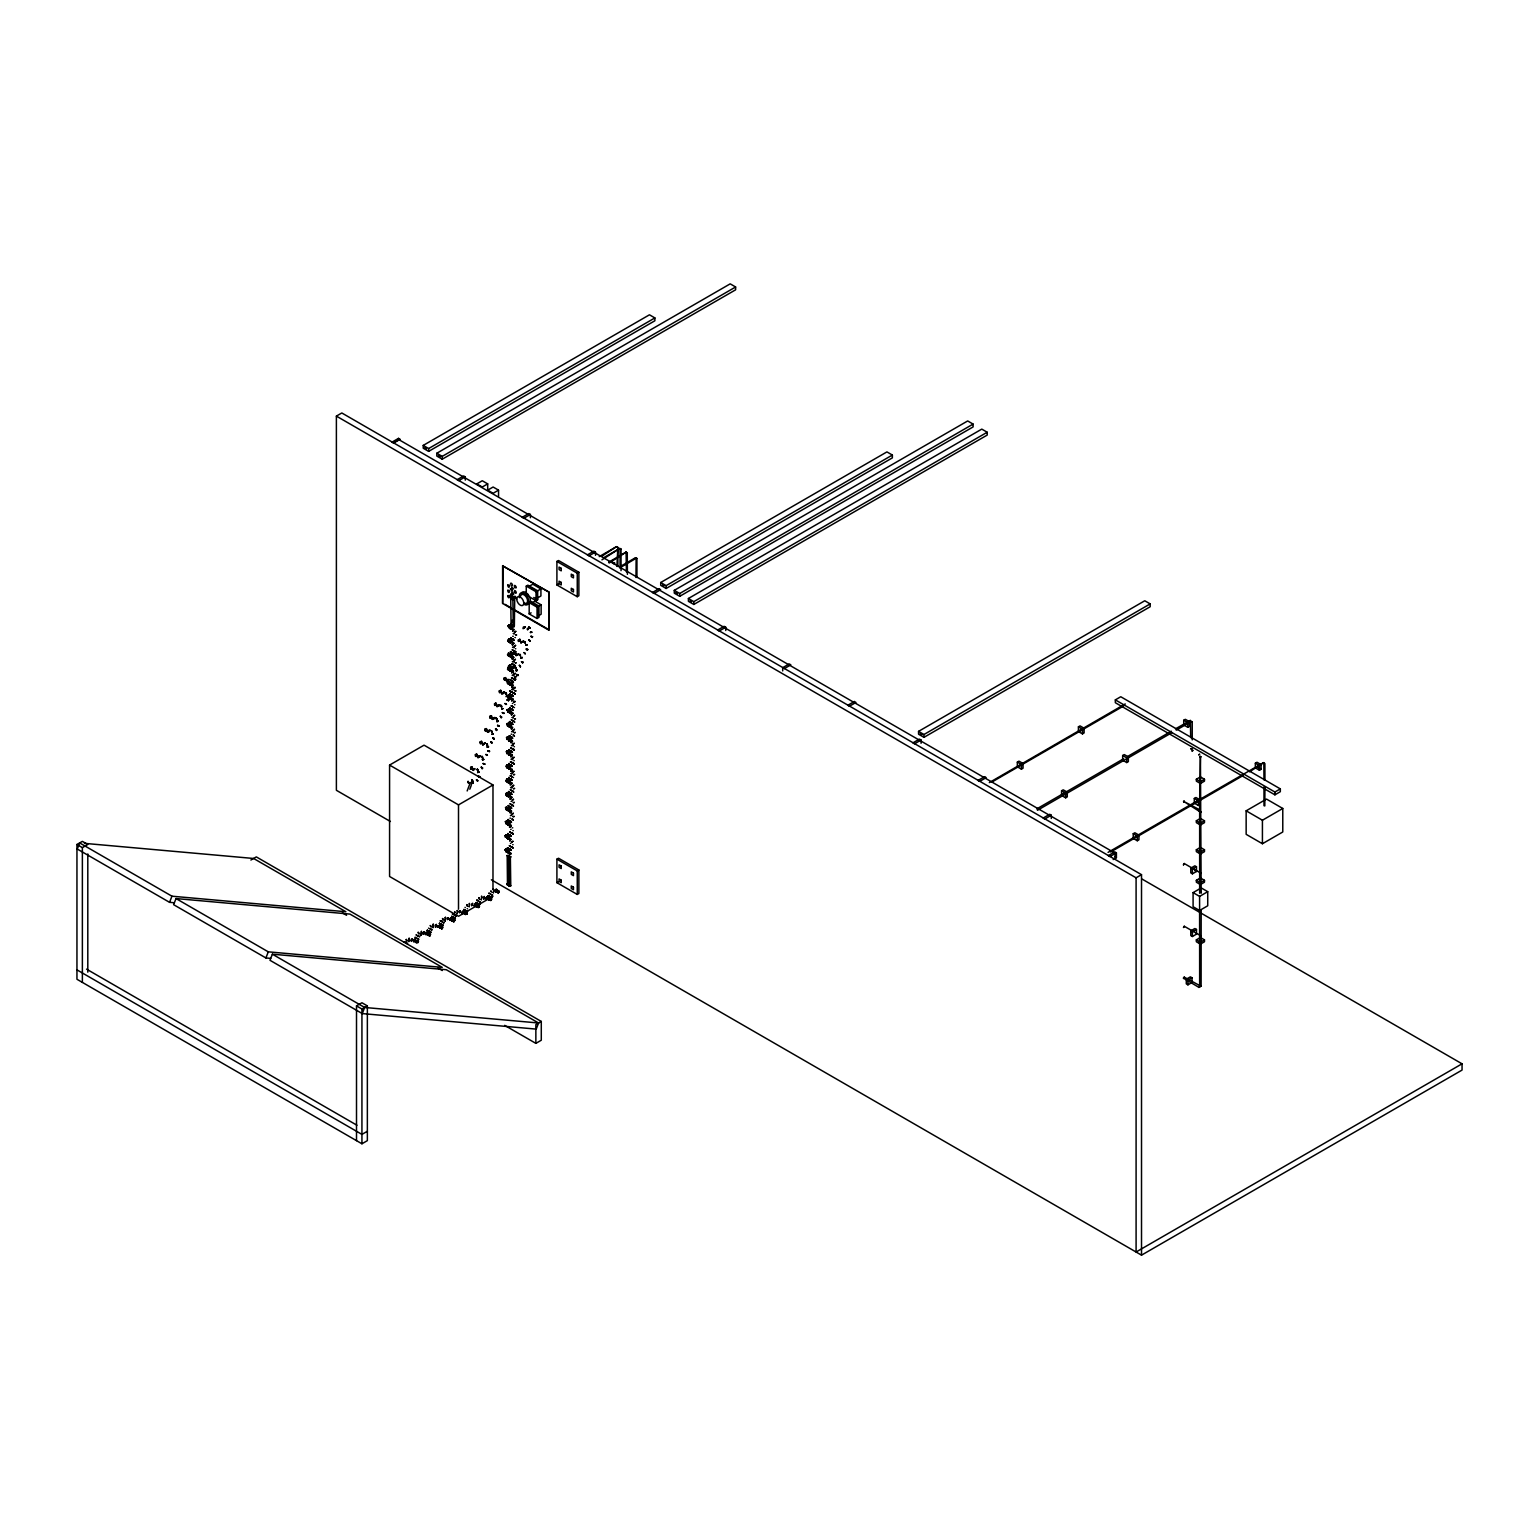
<?xml version="1.0" encoding="UTF-8"?>
<svg xmlns="http://www.w3.org/2000/svg" width="1539" height="1539" viewBox="0 0 1539 1539"><rect width="100%" height="100%" fill="white"/><g stroke="black" fill="none" stroke-linecap="round" stroke-linejoin="round"><path stroke-width="1.5" d="M496.404 890.388L496.481 889.042L496.52 890.542M508.716 855.222L508.582 884.406L507.485 885.04L507.177 855.357M512.237 620.217L511.083 625.296L510.679 595.959L512.179 595.112M508.87 885.81L509.255 856.954L510.352 856.319L510.756 885.656L508.87 885.81L510.756 885.656M513.372 596.632C517.335 601.595 515.353 593.9 514.738 597.055L514.353 625.911L513.257 626.546L512.853 597.209L514.603 596.497L513.257 597.921M523.818 628.374L523.626 627.566M529.57 628.027L529.378 627.219M450.215 919.976L450.465 918.629L450.754 919.706M433.132 925.535L433.421 924.169L433.209 926.074M435.941 925.824L436.23 924.458L436.21 925.978M408.97 939.598L409.355 938.271L409.047 940.156M411.721 940.521L412.625 939.194L411.567 939.098C410.182 944.696 413.029 935.75 411.836 940.541M493.615 890.946L493.673 889.6M620.082 568.295L620.044 549.134L621.044 549.308L619.794 548.461L621.044 549.288L621.044 570.661M636.934 558.465L635.472 557.753L636.934 558.484L636.934 577.471M635.973 577.471L636.126 558.291L620.332 567.564M989.327 782.582L1125.259 703.939M1190.686 737.623L1190.417 720.464L1175.488 728.832M511.179 656.403L510.679 654.844L510.313 656.557M509.005 668.253L507.947 669.369L508.312 667.58M509.601 668.426L508.236 667.099L509.698 669.388M507.254 681.796L507.735 683.354L508.813 682.239M508.024 681.084L509.409 682.412L508.909 680.854M510.986 670.388L510.486 668.83L509.428 669.946L510.986 670.388L509.775 671.081L511.775 669.677L511.275 668.118L510.89 669.907M510.198 682.335L510.698 683.893L511.775 682.777M509.409 695.513L508.332 696.628L508.716 694.839M509.197 709.517L508.139 710.633L508.524 708.844M509.005 723.503L507.947 724.619L508.332 722.83M508.639 739.009L509.14 740.567L510.352 739.893L508.813 741.029L510.217 739.451M508.447 752.994L508.947 754.572L510.025 753.456M508.255 766.98L508.755 768.557L509.832 767.442M481.534 897.968L481.572 896.064L481.976 897.872M484.343 896.525L484.381 898.026M509.236 796.317L508.755 794.759L508.409 796.49M507.639 808.341L506.273 806.994L507.793 809.302M509.043 810.303L508.563 808.745L508.216 810.476M491.614 717.232L491.326 715.847L489.691 716.635L489.921 718.174L490.537 716.385M511.352 595.555L511.006 594.535L510.255 596.189M513.372 597.671C513.814 596.94 516.219 597.805 514.007 597.767M527.358 628.508L527.588 629.913L528.069 628.085M514.738 597.055L513.584 597.998M510.275 624.815L512.179 624.661M512.449 626.084L514.353 625.911M508.986 855.549L507.081 855.703L508.524 855.819M511.16 856.877L509.255 856.954M506.697 884.559L508.582 884.406M601.922 559.85L619.64 548.5L621.044 549.288M1176.258 730.159L1190.744 721.791C1193.725 722.06 1187.127 720.425 1192.225 721.753L1192.225 739.893M1263.981 779.888L1263.827 762.632L1249.514 771.828M472.281 905.105L472.627 903.239L471.78 904.547M436.48 925.939L436.403 924.497L435.383 927.324M439.365 926.497L441.289 927.825L439.788 928.152L440.346 925.17L438.519 926.613L439.904 927.517L440.289 925.362L438.038 927.19M617.87 566.448L617.87 547.48L616.6 546.634L617.87 547.48L616.908 566.448M627.412 574.336L627.258 552.751L626.007 552.174L609.136 563.024M1192.225 721.695L1190.378 721.753L1190.166 720.425M1264.904 763.517L1264.943 779.888M449.773 919.976L450.696 918.264L453.389 920.745L451.908 921.053L452.543 918.187L450.696 919.572L452.081 920.495L452.504 918.36L450.1 920.495L449.83 919.572M1201.17 909.915L1201.113 986.326L1184.241 977.13L1183.318 978.111L1198.939 987.384L1201.113 985.922L1198.977 987.403M497.251 891.927L498.424 893.409L497.655 891.754M626.027 552.155L627.373 553.078L626.007 552.174L608.655 562.197M1199.651 799.299L1200.42 756.207L1201.17 893.255M1201.113 756.822L1199.708 756.822M1264.192 763.382L1263.538 762.613L1108.061 852.375M1264.808 805.936L1264.943 786.929M467.163 790.95L470.357 782.447M469.799 789.199C473.608 780.773 470.222 779.1 472.992 780.696M171.945 896.198L79.662 842.93L77.296 849.047L169.559 902.335L171.945 896.198L345.871 911.742L253.608 858.473L84.433 843.353M176.023 898.564L268.286 951.833L442.232 967.377L349.949 914.089L176.023 898.564L173.638 904.682L265.92 957.951L270.691 958.374M265.92 957.951L268.286 951.833M272.365 954.18L269.998 960.298L362.261 1013.585L536.207 1029.11L538.573 1022.993L446.291 969.724L272.365 954.18L364.647 1007.468L538.573 1022.993M362.261 1013.585L364.647 1007.468M445.598 918.437L445.464 917.148L445.29 919.052M511.506 629.028L511.467 627.681M508.793 640.705L508.813 642.052L509.948 640.859M511.679 642.167L510.14 642.86M508.601 654.691L508.62 656.037L509.775 654.844M510.332 656.018L510.352 657.365L511.487 656.172M508.409 668.676L508.428 670.042L509.582 668.849M510.14 670.004L510.159 671.35L511.294 670.158M510.582 669.927L510.602 671.293L511.352 669.6M513.103 672.254L513.083 670.908L511.602 672.889M508.216 682.681L508.236 684.028L508.986 682.335M509.948 683.989L509.967 685.355L511.102 684.162M510.39 683.932L510.409 685.278L511.544 684.086M509.197 696.821L508.043 698.013M509.755 697.994L509.775 699.341L511.371 698.071L510.217 699.264M510.544 698.995L510.525 697.648M510.352 712.98L510.332 711.634L509.197 712.826L510.794 712.923L510.775 711.576L510.025 713.269M509.813 725.908L509.832 727.254M510.159 726.985L510.14 725.619M509.621 739.893L509.64 741.24M509.967 740.971L509.967 739.624M507.274 752.629L508.043 753.648M507.081 766.614L507.081 767.98L508.236 766.788M508.813 767.942L508.832 769.308L510.409 768.038L509.255 769.231M506.889 780.6L506.889 781.966L508.043 780.773M508.62 781.947L508.639 783.293L510.217 782.024M507.851 794.759L506.716 795.952L507.466 794.259L505.696 793.72L507.081 795.067M508.428 795.932L508.447 797.279L509.582 796.105M507.658 808.764L506.523 809.937L507.274 808.244M508.255 809.918L508.255 811.284L509.39 810.091M508.678 809.841L508.678 811.188L509.447 809.514M511.198 812.188L510.409 811.168C511.852 812.842 508.928 812.727 510.582 812.611M507.466 822.749L506.331 823.942L507.081 822.249M508.062 823.923L508.062 825.27L508.832 823.577M507.87 837.909L507.87 839.255L509.447 838.005L508.293 839.178M508.639 838.928L508.639 837.562M507.678 851.894L509.255 851.99L508.101 853.164L508.101 851.817M421.128 933.115L421.397 931.21L421.551 933.076M423.975 931.961L423.918 933.461M411.202 940.098L411.644 941.387L411.606 940.06M510.698 628.643L510.198 627.085L511.756 627.527L510.352 629.105L511.871 627.95M510.506 642.648L510.871 640.859L510.159 643.09L511.333 642.475M416.069 940.829L413.895 941.772L413.741 940.348L414.549 941.368L415.78 940.117L413.202 940.194L418.127 942.291L415.376 941.445M511.871 672.735L513.045 672.12M511.294 683.451L509.582 685.067L511.025 685.317L511.448 683.739M511.487 700.726L512.66 700.11M475.282 768.981L474.397 768.615M510.929 742.702L511.679 742.144M510.736 756.688L511.91 756.072M463.277 911.934L465.201 912.011L463.816 911.126L465.182 912.05L463.297 913.358M508.793 768.5L509.621 768.403M511.871 641.878L511.083 640.186L512.256 642.648L510.467 642.263M511.217 680.873L511.237 679.911M508.563 782.543L508.947 780.754L508.255 783.005L509.428 782.389M510.352 784.678L511.564 782.851L511.121 784.121M509.505 654.614L508.716 652.921L509.89 655.383M511.679 655.864L510.89 654.171L512.064 656.653L510.275 656.249M511.448 798.414L509.794 799.183L511.333 798.068M509.967 812.669L511.14 812.053M510.332 665.598L510.352 666.945M512.756 827.809L512.141 827.867M512.295 680.834L513.083 682.527L513.045 681.161M509.274 696.07L507.774 695.416L508.89 695.224M509.082 710.056L509.12 711.364M511.41 595.266L511.41 596.747L511.929 594.958M513.584 596.516L513.507 598.055M508.89 724.061L508.947 725.35M510.486 736.739L508.986 736.065L510.102 735.892M492.057 734.353L492.769 734.161M508.543 822.057L509.313 823.769L509.313 822.403M508.351 836.062L509.12 837.755L509.101 836.389M490.172 716.635L491.672 716.001L491.499 717.636M508.909 848.682L507.408 847.989L508.524 847.835M510.294 666.387L508.428 666.118L510.352 665.925M501.676 708.902L502.368 708.709M487.69 897.968L489.594 898.026L488.113 898.757L489.594 898.026L488.248 897.141L487.613 899.238L489.094 898.584L487.748 897.603M489.864 899.218L491.287 898.622L491.307 899.93L489.864 899.218L491.23 900.123M475.493 904.951L477.398 905.028L475.455 906.298L476.032 904.124L477.379 905.086L475.917 905.759L476.705 904.951L475.57 904.682M479.11 906.894L477.225 906.702L478.571 907.644L479.552 906.336L477.648 906.202L479.091 906.894L479.148 905.471L477.667 906.144L479.033 907.106L477.398 906.452M511.968 683.258L510.332 684.605L509.871 682.835M513.064 667.291L513.718 667.099M518.528 654.364L517.47 655.056M416.165 938.328L415.164 937.155L415.203 938.271M415.915 940.444L414.972 939.04L414.953 940.387M416.896 941.041L418.55 941.175L416.396 942.638M599.248 556.599L616.466 546.672L617.832 547.576M616.485 546.653L601.653 556.329M508.274 639.608L507.851 641.186L509.409 640.686M508.947 640.32L508.524 641.898L510.448 640.859L511.583 641.936L509.794 641.551M508.755 654.306L508.332 655.883L510.255 654.844L511.39 655.922L509.601 655.537M509.217 654.671L507.658 655.172L508.986 653.786M508.563 668.272L508.524 666.906L509.659 668.099L508.139 669.869L510.063 668.849L511.198 669.927L509.409 669.542M509.024 668.676L507.466 669.157L508.793 667.791M507.697 681.585L507.274 683.162L508.832 682.662M508.351 682.258L508.332 680.911L509.467 682.085L507.947 683.874L509.274 682.489M509.101 738.797L508.659 740.374L510.236 739.874M508.755 739.336L506.947 738.951M507.37 752.225L507.351 750.859L508.486 752.032L506.985 753.821L508.909 752.783M507.177 766.21L505.889 766.634L507.158 764.845L508.293 766.037L506.793 767.807L508.37 767.326M508.716 766.768L508.274 768.346L509.621 766.98M507.062 780.235L506.6 781.793L508.524 780.773M507.485 780.6L505.908 781.081L507.254 779.715M506.87 794.22L506.408 795.798L507.985 795.317M507.274 794.586L505.715 795.067L507.062 793.701M508.332 794.759L507.889 796.336L509.236 794.951M506.581 808.187L506.581 806.821L507.716 808.013L506.216 809.783L508.139 808.745L509.255 809.841L507.466 809.437M508.543 852.606L508.274 851.433L507.581 852.587M414.934 939.848L413.991 941.81L414.722 939.79M417.107 941.099L416.627 942.695M437.499 925.978L439.115 926.574C437.23 929.479 438.807 923.554 438.365 927.228L437.615 926.901M627.373 553.078L626.084 552.693L626.45 571.95M484.169 743.722L485.247 742.991L483.823 744.068M463.893 913.512L463.758 911.665M476.782 905.298L476.109 906.817L477.59 906.586M476.744 905.875L475.243 905.201C473.3 903.528 474.243 908.568 475.955 904.605L477.456 907.375L478.918 907.125M522.683 641.821L523.741 641.128L522.606 642.225M512.929 630.297C515.084 627.316 511.044 633.164 513.199 630.182M512.102 685.798L513.276 685.182L511.756 686.317M509.794 754.418L508.62 755.033M417.242 935.539L416.357 935.308M416.3 938.136L415.434 937.924M484.15 896.544L484.131 897.987M472.05 905.067L472.454 903.759M474.935 905.509L474.454 906.356L474.935 904.066M462.854 912.608L462.47 911.146L463.316 912.415C460.315 915.359 463.797 908.395 462.739 913.012L461.835 912.685M437.961 925.747L438.923 925.882M437.942 926.151L438.653 927.19L437.692 926.67M484.035 743.145L485.247 743.164L483.823 744.222M423.687 931.999L424.687 932.115L423.783 933.423M508.101 679.449L509.294 679.507M517.739 653.979L518.912 654.037L517.508 654.902M522.548 641.244L523.722 641.301L522.317 642.167M524.28 627.219L523.145 628.72L523.356 627.085L525.434 627.104M390.387 821.48L336.387 790.296L336.387 416.107L341.812 412.971L1141.515 874.671L1141.515 1255.151L1462.05 1070.086L1462.05 1063.815L1142.169 879.135M393.368 442.751L398.813 439.615L1115.044 853.125L1115.044 857.05M423.225 445.406L649.458 314.802L654.883 317.938L654.883 320.766L428.65 451.369L423.225 448.234L423.225 445.406L428.65 448.542L654.883 317.938M436.807 453.236L730.198 283.849L735.623 286.985L735.623 289.813L442.232 459.199L436.807 456.063L436.807 453.236L442.232 456.371L735.623 286.985M465.278 476.898L458.757 480.649L457.141 479.706L463.643 475.955L465.278 476.898L465.278 480.13M487.69 483.881L482.265 487.017L476.84 483.881L482.265 480.745L487.69 483.881L487.69 490.152L493.115 493.288L498.54 490.152L498.54 496.404M487.69 490.152L493.115 487.017L498.54 490.152M530.397 514.488L523.876 518.239L522.24 517.296L528.762 513.545L530.397 514.488L530.397 517.72M502.618 565.833L549.173 592.226L548.75 630.086L502.618 603.442L502.618 565.833L549.173 592.226M556.906 561.446L558.522 560.504L578.876 572.258L578.876 595.766L577.26 596.709L556.906 584.955L556.906 561.446L577.26 573.201L578.876 572.258M76.95 844.488L82.375 841.371L87.8 844.488L82.375 847.623L76.95 844.488L76.95 979.266L361.934 1143.785L367.359 1140.649L367.359 1005.89L361.934 1002.755L356.509 1005.89L356.509 1140.649M526.261 586.109L527.896 585.166L537.669 590.803L537.669 599.748L536.034 600.691L526.261 595.035L526.261 586.109L536.034 591.746L540.92 588.937L540.92 595.978L536.861 598.325L536.861 591.284M511.833 595.016C508.255 597.324 514.372 595.901 511.198 595.381M528.704 586.59L532.783 584.224L540.92 588.937M502.618 603.442L503.022 565.602M595.497 552.078L588.995 555.829L587.359 554.906L593.881 551.135L595.497 552.078L595.497 555.31M526.261 595.035L527.896 594.112M556.906 584.955L558.522 584.012M603.461 557.849L619.64 548.5M529.185 602.634L531.09 601.537L538.958 606.077L538.958 617.37L537.053 618.466L529.185 613.926L529.185 602.634L537.053 607.174L541.132 604.827L541.132 614.234L538.15 615.966L538.15 606.558M529.185 613.926L531.09 612.83M619.871 566.737L635.549 557.676M660.712 582.512L886.926 451.908L892.37 455.044L892.37 457.872L666.137 588.475L660.712 585.339L660.712 582.512L666.137 585.647L892.37 455.044M674.274 590.36L967.685 420.955L973.11 424.091L973.11 426.919L679.719 596.305L674.274 593.169L674.274 590.36L679.719 593.496L973.11 424.091M492.98 896.391L458.507 916.282L389.579 876.48L389.579 765.075L424.052 745.165L492.98 784.967L492.98 889.273M688.395 598.498L981.786 429.112L987.211 432.247L987.211 435.075L693.82 604.461L688.395 601.326L688.395 598.498L693.82 601.634L987.211 432.247M250.876 860.032L256.32 856.896L541.286 1021.434L541.286 1040.229L535.861 1043.365L504.657 1025.359M725.735 627.258L719.213 631.028L717.578 630.086L724.1 626.315L725.735 627.258L725.735 630.509M389.579 765.075L458.507 804.878L492.98 784.967M782.697 667.676L789.218 663.925L790.834 664.848L784.332 668.619L782.697 667.676L782.697 670.908M556.906 859.166L558.522 858.223L578.876 869.977L578.876 893.486L577.26 894.428L556.906 882.674L556.906 859.166L577.26 870.92L578.876 869.977M556.906 882.674L558.522 881.732M356.509 1005.89L361.934 1009.026L367.359 1005.89M918.552 731.371L1144.766 600.768L1150.191 603.904L1150.191 606.732L923.977 737.335L918.552 734.199L918.552 731.371L923.977 734.507L1150.191 603.904M921.072 740.047L914.551 743.799L912.935 742.856L919.437 739.105L921.072 740.047L921.072 743.279M541.286 1021.434L535.861 1024.57L535.861 1043.365M367.359 1131.261L361.934 1134.397L76.95 969.859M1115.333 699.879L1120.758 696.744L1280.333 788.891L1280.333 791.7L1274.908 794.836L1115.333 702.707L1115.333 699.879L1274.908 792.027L1280.333 788.891M1017.337 762.094L1018.972 761.151L1023.05 763.498L1023.05 768.211L1021.415 769.154L1017.337 766.788L1017.337 762.094L1021.415 764.441L1023.05 763.498M1078.416 726.831L1080.032 725.889L1084.11 728.255L1084.11 732.949L1082.475 733.891L1078.416 731.544L1078.416 726.831L1082.475 729.178L1084.11 728.255M1078.416 731.544L1080.032 730.602M991.962 782.004L1123.682 705.959M1061.583 790.777L1063.218 789.834L1067.277 792.181L1067.277 796.875L1065.661 797.818L1061.583 795.471L1061.583 790.777L1065.661 793.124L1067.277 792.181M1122.662 755.514L1124.278 754.572L1128.356 756.919L1128.356 761.632L1126.721 762.555L1122.662 760.208L1122.662 755.514L1126.721 757.861L1128.356 756.919M1183.722 720.252L1185.357 719.309L1189.416 721.656L1189.416 726.37L1187.8 727.312L1183.722 724.965L1183.722 720.252L1187.8 722.599L1189.416 721.656M1036.67 808.956L1123.682 758.727M1127.837 756.342L1171.333 731.217M1061.583 795.471L1063.218 794.528M1183.722 724.965L1185.357 724.023M1037.44 810.303L1172.102 732.545M1051.291 815.228L1044.789 818.998L1043.153 818.055L1049.675 814.285L1051.291 815.228L1051.291 818.459M1196.342 779.253L1200.42 776.906L1204.479 779.253L1204.479 781.139L1200.42 783.486L1196.342 781.139L1196.342 779.253L1200.42 781.6L1204.479 779.253M1133.243 833.696L1134.859 832.772L1138.937 835.119L1138.937 839.813L1137.302 840.756L1133.243 838.409L1133.243 833.696L1137.302 836.062L1138.937 835.119M1194.302 798.452L1195.938 797.51L1199.997 799.857L1199.997 804.551L1198.381 805.493L1194.302 803.146L1194.302 798.452L1198.381 800.799L1199.997 799.857M1255.362 763.19L1256.997 762.247L1261.076 764.594L1261.076 769.308L1259.441 770.25L1255.362 767.884L1255.362 763.19L1259.441 765.537L1261.076 764.594M1194.302 803.146L1195.938 802.204M1255.362 767.884L1256.997 766.941L1261.076 769.308M1110.619 852.01L1243.3 775.425M1116.41 852.818L1109.888 856.588L1108.272 855.646L1114.775 851.875L1116.41 852.818L1116.41 857.685L1113.159 859.551M1196.342 820.787L1200.42 818.421L1204.479 820.787L1204.479 822.653L1200.42 825L1196.342 822.653L1196.342 820.787L1200.42 823.134L1204.479 820.787M1246.148 810.822L1266.501 799.068L1282.776 808.475L1282.776 831.983L1262.422 843.738L1246.148 834.33L1246.148 810.822L1262.422 820.229L1282.776 808.475M336.387 416.107L1136.09 877.807L1141.515 874.671M1196.342 849.759L1200.42 847.412L1204.479 849.759L1204.479 851.644L1200.42 853.991L1196.342 851.644L1196.342 849.759L1200.42 852.125L1204.479 849.759M1190.782 868.188L1194.841 865.822L1196.476 866.765L1196.476 871.478L1192.398 873.825L1190.782 872.882L1190.782 868.188L1192.398 869.112L1196.476 866.765M1196.342 880.327L1200.42 877.98L1204.479 880.327L1204.479 882.213L1200.42 884.559L1196.342 882.213L1196.342 880.327L1200.42 882.674L1204.479 880.327M1193.091 892.62L1201.228 887.926L1207.73 891.677L1207.73 905.778L1199.593 910.492L1193.091 906.721L1193.091 892.62L1199.593 896.391L1199.651 986.095L1201.17 986.133M1199.593 896.391L1207.73 891.677M1190.782 930.864L1194.841 928.517L1196.476 929.441L1196.476 934.154L1192.398 936.501L1190.782 935.558L1190.782 930.864L1192.398 931.807L1196.476 929.441M1196.342 939.867L1200.42 937.52L1204.479 939.867L1204.479 941.753L1200.42 944.1L1196.342 941.753L1196.342 939.867L1200.42 942.214L1204.479 939.867M1186.3 979.208L1190.378 976.842L1191.994 977.784L1191.994 982.498L1187.935 984.845L1186.3 983.902L1186.3 979.208L1187.935 980.131L1191.994 977.784M1462.05 1063.815L1136.09 1252.015L1136.09 877.807M512.121 685.24L513.276 685.413L512.141 686.606M508.236 739.643L507.081 739.49M511.371 742.567L512.121 740.875L511.14 742.644M1199.574 809.764L1198.9 811.072L1199.747 809.803L1183.472 801.28L1198.939 811.091L1199.708 809.764L1198.939 811.091M1183.645 802.204L1184.241 800.838M1183.645 978.496L1184.241 977.13M473.589 768.577L472.454 769.75L473.82 770.116M512.66 630.701L513.737 630.49M514.834 631.952L515.219 631.952M512.468 644.687L512.853 644.687M514.642 645.957L515.026 645.938M515.392 648.727L515.777 648.727M514.449 659.942L514.834 659.942M514.103 661.251L512.333 661.693L513.891 661.693M514.257 673.928L515.334 673.716M516.084 676.506L514.507 676.929M511.948 689.684L513.718 689.241M511.698 700.668L512.795 700.457M512.429 703.458L512.833 703.438M514.603 704.708L515.007 704.708M511.506 714.673L511.91 714.654M513.68 715.924L514.084 715.924M511.314 728.659L511.718 728.659M513.487 729.909L513.891 729.909M511.564 731.66L513.141 731.237M513.295 743.914L513.699 743.895M512.949 745.222L511.371 745.646M514.026 746.684L514.43 746.684M510.679 595.959C514.969 598.305 509.39 591.014 512.872 592.477C515.642 596.959 510.429 592.226 510.429 594.727M510.948 756.649L511.333 756.649M513.103 757.9L513.507 757.9M513.834 760.689L514.238 760.67M512.91 771.885L513.314 771.885M512.564 773.213L510.775 773.636L512.545 773.636M512.718 785.89L513.122 785.89M512.352 787.218L510.582 787.641L511.679 787.41M512.525 799.876L512.949 799.876M511.083 801.415L512.16 801.203M512.333 813.881L512.756 813.881M510.89 815.42L511.968 815.189L510.409 815.612M510.698 829.406L511.083 829.406M512.853 830.656L513.257 830.656M509.794 840.602L510.198 840.602M511.948 841.852L512.372 841.852M510.486 843.391L510.89 843.391M512.679 844.661L513.083 844.642M506.966 679.276L505.812 680.43L507.197 680.815M508.697 639.608L507.639 640.724L509.197 641.167M508.505 653.594L507.447 654.71L509.005 655.152M510.294 682.816L509.909 684.605M506.773 779.504L505.696 780.619L507.274 781.062M510.39 826.616L509.294 826.828L511.063 826.405M511.602 728.236C513.391 725.331 510.063 731.063 511.871 728.139M511.025 770.212L512.141 769.134L510.986 770.558L510.986 769.192C513.295 768.654 508.986 772.809 511.294 770.116M510.255 826.193C512.102 823.269 508.697 829.021 510.544 826.097M510.063 840.179C511.929 837.254 508.486 843.026 510.352 840.102M496.039 891.543L495.019 891.774M514.238 597.651L512.853 597.209M514.084 647.688L512.525 647.265L514.295 647.265M513.699 675.679L512.141 675.255L513.911 675.255M511.41 678.045L512.987 678.468M511.948 689.241L513.507 689.684M511.217 692.031L512.295 692.242M512.545 759.65L510.986 759.208L512.756 759.227M512.16 787.641L511.275 787.429M510.64 846.392L509.755 846.181M511.641 784.428L510.063 784.852M416.838 941.214L417.742 942.849L416.338 941.964L418.089 940.367L418.089 941.695L416.627 941.06M439.038 925.862L440.423 926.767M442.443 928.017L441.058 927.113L442.52 926.42L442.078 928.787L441.097 927.132L442.943 927.248L441.539 927.748C439.923 924.65 439.596 930.614 441.212 927.113L442.597 928.017M169.559 902.335L174.33 902.758M466.836 914.07L465.471 913.127L466.933 913.935M489.921 898.872L491.268 899.834M525.299 626.777L524.164 628.278M511.929 677.737L513.045 678.814M510.698 846.758L509.197 845.604L510.352 846.238M508.909 848.912L507.408 847.758L508.563 848.393M1184.241 863.514L1183.472 864.841L1184.241 863.514L1200.786 873.075L1200.035 874.402L1200.786 873.075M1184.241 926.189L1183.472 927.536L1184.357 926.324L1200.786 935.75L1200.035 937.078L1200.786 935.75M509.14 626.335L510.275 627.412M510.736 669.523L511.833 669.35L510.698 668.157L511.871 670.638L510.082 670.254M507.755 697.86L509.678 696.821L510.813 697.898L509.024 697.513M508.967 795.451L510.082 795.278L508.947 794.086L510.159 796.567L508.37 796.163M511.871 773.424L511.467 773.424M512.679 636.28L513.276 636.319M514.853 637.531L515.43 637.588M512.487 650.266L512.891 650.247M514.449 665.521L514.872 665.502M516.084 676.929L514.988 676.718M514.257 679.507L514.68 679.488M514.468 707.555L513.872 707.498M511.506 720.233L511.91 720.233M514.084 721.483L513.68 721.483M512.045 731.448L513.141 731.66M511.121 734.161L511.718 734.218M513.487 735.488L513.891 735.469M512.929 745.646L511.852 745.434M511.121 748.223L511.525 748.204M512.91 777.464L513.487 777.522M510.929 790.2L510.544 790.2M512.699 791.45L513.103 791.45M510.736 804.185L510.332 804.204M512.506 805.455L512.91 805.436M510.525 818.19L509.948 818.132M512.314 819.441L512.699 819.441M510.332 832.176L509.948 832.195M508.697 709.21L507.562 711.845L509.486 710.806L510.621 711.903L508.832 711.499M508.486 723.215L507.37 725.831L509.294 724.811L510.429 725.889L509.005 727.043L510.986 726.062L509.39 727.331L511.179 724.754L509.621 724.311L509.755 726.581L508.639 725.485M474.608 904.047L475.416 905.317M473.935 905.567L474.628 905.009M1194.841 870.535L1196.476 871.478M1114.775 856.742L1116.41 857.685M530.743 587.763L534.822 590.11M533.764 597.478L537.669 599.748M541.132 604.827L534.879 601.23L531.898 602.942L536.053 605.346M505.023 604.365L511.044 607.828M515.065 610.156L549.173 629.836M491.364 879.789L1141.515 1255.151M342.408 912.877L346.564 915.282M438.096 968.127L442.251 970.532M86.53 969.128L356.952 1125.24M496.424 890.754L495.866 889.292L497.386 890.196M430.131 925.593L431.324 926.69M419.243 933.673L418.319 932.903M416.126 934.654L417.281 935.77M493.153 892.466L493.346 892.639M491.537 894.832L491.73 895.005M490.999 891.216L491.191 891.389M481.034 899.411L481.284 899.603M478.86 898.16L479.11 898.353M479.36 901.739L479.61 901.931M477.186 900.469L477.436 900.661M511.198 585.532C514.43 587.09 510.698 580.626 510.429 584.204M468.914 906.356L469.203 906.567M466.759 905.105L467.048 905.298M467.202 908.626L467.49 908.837M465.028 907.375L465.317 907.587M457.141 913.512L456.814 913.3M454.64 912.05L454.967 912.261M452.851 914.281L453.178 914.512M445.079 920.495L444.694 920.245M442.52 918.995L442.905 919.225M443.232 922.688L442.866 922.438M440.693 921.188L441.058 921.419M432.998 927.459L432.594 927.209M428.535 928.094L428.939 928.344M420.493 934.154L420.936 934.442M418.993 936.539L418.55 936.251M514.757 587.475C518.797 589.687 513.41 582.184 514.545 587.148M514.757 592.727C518.124 595.285 514.834 587.936 514.257 591.688M408.874 941.426L408.393 941.118M406.7 940.156L406.219 939.867M406.392 943.157L406.873 943.465M404.699 942.195L404.218 941.906M496.231 892.081L495.52 890.946M494.057 890.831L493.173 889.157L493.884 890.292M491.537 892.139L490.826 891.004M509.755 626.373L508.601 627.566M511.179 629.316L511.91 627.623L511.948 628.97L510.332 628.874M511.737 641.609L510.582 642.802M511.544 655.595L510.409 656.787M509.447 755.226L510.198 753.533L510.217 754.899L508.62 754.803M509.64 795.509L508.486 796.702M473.627 768.961L473.281 770.443M454.659 911.607L455.025 912.492M476.994 780.158L477.052 780.869M445.252 917.552L445.733 918.975M486.516 754.706L486.574 755.418M491.826 731.044L491.884 731.775M505.581 703.765L505.658 704.477M510.352 691.03L510.409 691.761M515.103 678.295L515.18 679.026M510.929 680.777L510.582 679.892M435.364 925.824L435.806 927.286M433.652 926.036L432.998 924.227L433.517 925.478M430.516 925.535L430.958 926.978M524.626 652.844L524.722 653.556M520.355 654.575L520.432 655.287M525.107 641.821L525.203 642.533M418.743 933.404L418.242 932.134L418.839 933.942M409.47 940.117L408.932 938.29L409.374 939.579M511.256 682.489L511.275 683.855L510.14 682.662M493.519 892.851L492.999 892.254M483.977 898.584L483.477 897.949M481.418 899.815L480.899 899.199M471.915 905.605L471.415 904.97M468.818 906.144L469.299 906.779M509.986 627.566L512.16 627.854L511.775 629.355L511.314 627.585C512.872 625.738 510.948 627.797 510.64 626.873L509.621 628.104L508.486 627.027M459.834 912.646L459.372 911.992M457.198 913.743L456.737 913.089M509.813 752.975L509.371 754.552L508.236 753.475M510.121 781.677L509.678 783.255L508.563 782.178M509.428 780.966L508.986 782.543L507.851 781.446M507.601 823.288L506.389 820.806L507.524 821.999L506.023 823.769L507.947 822.73L509.063 823.827L507.274 823.423M432.998 927.671L432.594 926.978M408.816 941.637L408.47 940.906M459.738 911.915L459.468 912.723M457.564 910.665L457.295 911.473M471.78 904.894L471.55 905.682M465.49 913.666L463.932 913.012L466.759 914.166L465.22 913.512M489.671 899.488L488.209 898.776L491.056 900.084L489.594 899.372M1274.908 792.027L1274.908 794.836M1263.981 786.929L1263.981 805.743M1262.422 820.229L1262.422 843.738M1259.441 765.537L1259.441 770.25M1200.42 776.906L1200.42 778.792M1200.42 781.6L1200.42 783.486M1200.42 818.421L1200.42 820.306M1200.42 823.134L1200.42 825M1200.42 847.412L1200.42 849.297M1200.42 852.125L1200.42 853.991M1200.42 877.98L1200.42 879.846M1200.42 882.674L1200.42 884.559M1200.42 942.214L1200.42 944.1M1199.651 804.031L1199.651 893.255M1198.381 800.799L1198.381 805.493M1192.398 869.112L1192.398 873.825M1192.398 931.807L1192.398 936.501M1187.935 980.131L1187.935 984.845M1187.8 722.599L1187.8 727.312M1137.302 836.062L1137.302 840.756M1126.721 757.861L1126.721 762.555M1082.475 729.178L1082.475 733.891M1065.661 793.124L1065.661 797.818M1021.415 764.441L1021.415 769.154M923.977 734.507L923.977 737.335M693.82 601.634L693.82 604.461M679.719 593.496L679.719 596.305M666.137 585.647L666.137 588.475M577.26 573.201L577.26 596.709M577.26 870.92L577.26 894.428M548.75 592.477L548.75 630.086M537.053 607.174L537.053 618.466M536.034 591.746L536.034 600.691M458.507 804.878L458.507 909.183M442.232 456.371L442.232 459.199M428.65 448.542L428.65 451.369M361.934 1009.026L361.934 1143.785M87.8 853.953L87.8 972.167M82.375 847.623L82.375 982.401M520.644 595.882A4.983 2.886 60 0 1 524.664 595.227A4.983 2.886 60 0 1 527.569 601.287A4.983 2.886 60 0 1 524.068 602.961M519.47 597.671A6.714 3.886 60 0 1 523.241 593.015A6.714 3.886 60 0 1 528.781 601.153A6.714 3.886 60 0 1 524.068 604.385M528.069 594.573A6.714 3.886 60 0 1 530.397 601.383A6.714 3.886 60 0 1 526.915 603.961M521.567 592.842A6.714 3.886 60 0 1 526.915 593.361M495.731 890.696L495.789 892.197L495.731 890.696M498.578 890.696L498.636 892.197L498.578 890.696M468.222 781.793L468.51 783.197L468.222 781.793M472.511 781.966L472.8 783.351L472.511 781.966M477.263 769.211L477.571 770.597L477.263 769.211M477.744 756.284L478.052 757.688L477.744 756.284M482.015 756.457L482.323 757.861L482.015 756.457M482.515 743.529L482.804 744.914L482.515 743.529M486.786 743.722L487.074 745.107L486.786 743.722M487.267 730.775L487.574 732.16L487.267 730.775M491.537 730.967L491.826 732.372L491.537 730.967M492.038 718.001L492.326 719.406L492.038 718.001M496.289 718.232L496.578 719.617L496.289 718.232M496.789 705.247L497.097 706.651L496.789 705.247M501.041 705.478L501.348 706.882L501.041 705.478M501.56 692.492L501.868 693.897L501.56 692.492M505.792 692.723L506.1 694.127L505.792 692.723M483.669 897.718L483.688 899.218L483.669 897.718M486.516 897.776L486.555 899.276L486.516 897.776M506.331 679.738L506.62 681.142L506.331 679.738M511.083 666.983L511.39 668.388L511.083 666.983M515.315 667.233L515.603 668.638L515.315 667.233M515.854 654.229L516.142 655.614L515.854 654.229M520.067 654.479L520.374 655.883L520.067 654.479M520.624 641.455L520.913 642.86L520.624 641.455M524.818 641.744L525.126 643.148L524.818 641.744M469.433 903.489L469.453 904.99L469.337 903.489M460.199 910.684L460.199 912.185L460.199 910.684M462.373 911.934L462.373 913.454L462.373 911.934M447.483 918.802C446.926 921.38 448.869 917.09 447.599 918.725M448.118 917.783L448.099 919.283L448.118 917.783M507.716 585.128C508.543 590.476 511.429 583.935 507.716 585.128M507.716 590.38C508.486 595.689 511.525 589.283 507.716 590.38M507.716 595.651C508.486 600.96 511.525 594.554 507.716 595.651M510.429 588.821L512.025 591.149L511.66 587.09L513.68 588.898L510.429 588.821M511.544 597.863C512.352 603.192 515.315 596.728 511.544 597.863M423.34 932.865L423.302 934.365L423.34 932.865M426.149 933.211L426.091 934.712L428.573 932.961L427.169 932.076L425.957 934.673L427.13 932.307L428.573 932.942L427.111 933.654L426.034 932.442L426.341 934.288L426.149 933.211M1192.032 750.917L1193.071 750.339L1192.052 750.917M1198.823 754.822L1199.747 754.129L1198.843 754.841M424.956 447.984L426.38 448.811L425.033 447.887M438.519 455.813L439.962 456.641L438.519 455.813M612.31 562.004L613.195 563.197L612.33 562.004M662.443 585.089L663.867 585.917L662.501 584.993M676.006 592.919L677.449 593.746L676.025 592.919M690.126 601.076L691.55 601.903L690.126 601.056M920.284 733.949L921.707 734.776L920.284 733.949M471.396 767.288L472.415 768.23L472.107 766.845L470.568 767.672L470.799 769.211L471.396 767.403M508.024 625.834L509.39 627.162L508.024 625.834M508.813 625.123L510.198 626.45L508.813 625.123M510.986 626.373L512.372 627.7L510.986 626.373M508.62 639.108L509.986 640.436L508.62 639.108M510.794 640.359L512.16 641.705L510.794 640.359M476.205 754.552L477.225 755.476L476.898 754.091L475.339 754.918L475.57 756.457L476.186 754.649M479.206 755.88L479.533 757.265L480.437 755.899L479.206 755.88M508.428 653.094L509.794 654.441L508.428 653.094M510.602 654.344L511.968 655.691L510.602 654.344M507.062 695.782L508.428 697.129L507.928 695.57L506.1 696.686L507.197 695.57M509.236 697.032L509.717 698.61L511.448 697.321L510.313 696.147L511.083 697.84L509.39 699.052L510.794 697.494L509.236 697.032M506.87 709.768L508.236 711.114L506.87 709.768M510.005 696.321L511.39 697.667L510.005 696.321M509.043 711.037L510.409 712.365L509.043 711.037M509.813 710.306L511.179 711.653L509.813 710.306M480.995 741.798L482.015 742.741L481.707 741.336L480.13 742.164L480.36 743.703L480.957 741.894M506.677 723.772L508.043 725.1L506.677 723.772M508.851 725.023L510.217 726.37L508.851 725.023M506.485 737.758L507.851 739.105L506.485 737.758M507.254 737.046L508.62 738.393L507.254 737.046M506.293 751.744L507.658 753.09L506.293 751.744M509.428 738.297L510.794 739.643L509.428 738.297M507.062 751.032L508.428 752.379L507.062 751.032M509.236 752.282L510.602 753.629L509.236 752.282M506.87 765.018L508.236 766.364L506.87 765.018M509.024 766.268L510.409 767.615L509.024 766.268M485.805 729.044L486.824 729.986L486.516 728.601L484.9 729.409L485.131 730.948L485.747 729.14M488.844 730.409L489.133 731.794L490.056 730.429L488.844 730.409M506.658 779.023L508.024 780.369L506.658 779.023M508.832 780.273L510.198 781.62L508.832 780.273M506.466 793.008L507.832 794.355L506.466 793.008M508.639 794.259L510.005 795.605L508.639 794.259M505.504 807.706L506.87 809.052L505.504 807.706M508.447 808.244L509.813 809.591L508.447 808.244M505.311 821.691L506.677 823.038L505.311 821.691M507.485 822.942L507.966 824.519C511.14 822.999 505.562 825.25 509.101 825.231L509.813 822.692L508.255 822.23L509.621 823.596L508.197 825.019L509.063 823.403L507.485 822.942M505.119 835.677L506.889 837.582L505.119 835.677M505.889 834.984L507.254 836.331L505.889 834.984M507.293 836.947L507.774 838.505L509.024 837.851L507.889 838.928L508.87 837.389L507.293 836.947M508.062 836.235L509.428 837.582L508.062 836.235M493.653 717.674L493.942 719.059L494.865 717.693L493.653 717.674M504.927 849.682L506.293 851.029L504.927 849.682M505.696 848.97L507.043 850.317L505.696 848.97M507.101 850.932L508.466 852.279L507.101 850.932M507.87 850.221L509.217 851.567L507.87 850.221M495.423 703.535L496.404 704.496L496.135 703.092L494.481 703.881L494.692 705.42L495.327 703.612M498.463 704.939L498.751 706.324L499.675 704.958L498.463 704.939M500.233 690.799L501.214 691.742L500.944 690.357L499.252 691.126L499.482 692.665L500.098 690.857M503.291 692.184L503.561 693.589L504.484 692.242L503.291 692.184M505.042 678.045L506.004 678.988L505.754 677.602L504.042 678.353L504.273 679.911L504.888 678.103M509.851 665.29L510.794 666.252L510.544 664.848L508.832 665.598L509.043 667.157L509.678 665.348M512.91 666.714L513.16 668.118L514.103 666.772L512.91 666.714M514.661 652.536L515.603 653.498L515.353 652.113L513.776 652.594L513.584 654.248L514.699 652.728M519.47 639.782L520.394 640.763L520.163 639.358L518.566 639.839L518.374 641.474L519.489 639.974M413.645 939.963L413.799 941.368L414.703 940.04L413.645 939.963M415.819 941.214L415.972 942.618L416.877 941.31L415.819 941.214M425.803 932.865C424.879 936.154 428.284 931.788 425.803 932.865M427.977 934.115C427.053 937.405 430.458 933.038 427.977 934.115M614.657 563.12L613.349 563.543L614.657 563.159M452.274 919.918L452.312 921.342L453.774 919.36L455.159 920.245L453.293 921.669L454.332 920.13L452.274 919.918M459.969 910.722L459.988 912.146L459.969 910.722M464.412 912.8L464.432 914.243L465.99 912.377L467.375 913.262L465.471 914.608L464.412 912.8M476.551 905.702L476.551 907.144L476.551 905.702M486.516 897.352L486.305 899.238L486.516 897.352M488.671 898.603L488.652 900.046L488.671 898.603M477.532 756.091L478.591 757.361L477.532 756.091M482.284 743.337L483.361 744.607L482.284 743.337M507.081 883.694L508.197 885.252L507.081 883.694M510.486 886.118L509.14 885.348L510.486 886.118M487.055 730.563L488.132 731.852L487.055 730.563M491.826 717.809L492.884 719.098L491.826 717.809M496.578 705.054L497.655 706.324L496.578 705.054M501.348 692.3L502.426 693.57L501.348 692.3M1190.744 748.8L1192.225 748.974L1190.917 748.724M1199.708 812.15L1201.17 812.323L1199.708 812.15M1199.708 891.523L1201.17 891.677L1199.708 891.523M510.89 666.772L511.948 668.061L510.89 666.772M513.603 652.844L514.68 654.133L513.603 652.844M515.642 654.017L516.719 655.306L515.642 654.017M518.393 640.089L519.47 641.378L518.393 640.089M520.413 641.263L521.49 642.552L520.413 641.263M1199.708 812.207L1201.17 812.265L1199.708 812.207M512.872 629.278L512.91 630.624L514.045 629.432L512.872 629.278M512.679 643.264L512.718 644.629L513.853 643.437L512.679 643.264M512.487 657.268L512.525 658.615L513.66 657.422L512.487 657.268M511.929 699.245L511.948 700.591L513.083 699.399L511.929 699.245M507.832 710.652L507.851 711.999L509.005 710.826L507.832 710.652M511.737 713.23L511.756 714.577L512.91 713.403L511.737 713.23M507.639 724.638L507.658 726.004L508.813 724.811L507.639 724.638M511.544 727.216L511.564 728.582L512.718 727.389L511.544 727.216M509.197 739.97L509.197 741.317L510.794 740.047L509.197 739.97M511.179 755.207L511.179 756.553L512.333 755.38L511.179 755.207M510.602 797.183L510.621 798.529L511.756 797.356L510.602 797.183M508.486 823.827L508.486 825.193L509.64 824L508.486 823.827M510.236 825.173L510.236 826.52L511.371 825.346L510.236 825.173M510.044 839.159L510.044 840.506L511.179 839.332L510.044 839.159M505.946 850.567L505.946 851.913L507.081 850.74L505.946 850.567M509.851 853.145L509.851 854.511L511.006 853.318L509.851 853.145M509.005 624.969L509.986 626.604L509.005 624.969M510.736 623.911L511.718 625.565L510.736 623.911M512.91 625.18L513.891 626.815L512.91 625.18M528.704 627.104L530.243 628.143L528.704 627.104M468.087 781.389L468.972 783.082L468.087 781.389M471.627 779.657L472.511 781.37L471.627 779.657M498.04 890.542L499.252 891.947L498.04 890.542M514.603 632.01L515.796 631.375L514.603 632.01M512.256 644.745L513.853 643.206L512.256 644.745M514.43 645.995L515.603 645.38L514.43 645.995M512.064 658.75L513.66 657.191L512.064 658.75M514.238 660L515.411 659.365L514.238 660M512.295 671.812L513.468 671.196L512.295 671.812M514.045 673.986L515.219 673.37L514.045 673.986M426.842 932.903L427.746 934.558L426.842 932.903M429.343 933.327L430.247 934.981L429.343 933.327M429.015 934.154L429.92 935.808L429.015 934.154M513.853 687.991L515.026 687.356L513.853 687.991M511.91 699.803L513.083 699.168L511.91 699.803M513.66 701.976L514.834 701.361L513.66 701.976M509.544 712.538L510.717 711.922L509.544 712.538M511.294 714.712L512.891 713.173L511.294 714.712M513.468 715.962L514.642 715.346L513.468 715.962M477.648 772.54L478.725 771.808L477.648 772.54M513.276 729.967L514.449 729.351L513.276 729.967M511.352 741.779L512.525 741.163L511.352 741.779M513.083 743.953L514.257 743.337L513.083 743.953M511.16 755.764L512.333 755.149L511.16 755.764M512.891 757.957L514.064 757.323L512.891 757.957M512.718 771.943L513.891 771.328L512.718 771.943M508.909 638.935L509.698 640.628L508.909 638.935M510.717 637.608L511.506 639.301L510.717 637.608M512.891 638.858L513.68 640.551L512.891 638.858M510.775 783.755L511.948 783.139L510.775 783.755M512.525 785.929L513.699 785.313L512.525 785.929M510.525 651.593L511.314 653.286L510.525 651.593M512.699 652.844L513.468 654.537L512.699 652.844M479.36 756.457L480.437 755.726L479.36 756.457M482.457 759.804L483.535 759.093L482.457 759.804M510.582 797.741L511.756 797.125L510.582 797.741M512.333 799.934L513.507 799.318L512.333 799.934M510.39 811.726L511.564 811.111L510.39 811.726M512.141 813.919L513.314 813.304L512.141 813.919M512.487 666.849L513.276 668.542L512.487 666.849M511.756 841.91L512.929 841.294L511.756 841.91M509.928 693.57L510.717 695.262L509.928 693.57M512.102 694.82L512.891 696.513L512.102 694.82M509.736 707.574L510.506 709.267L509.736 707.574M510.102 710.133L510.64 713.307L510.102 710.133M511.91 708.825L512.679 710.518L511.91 708.825M487.247 747.088L488.325 746.357L487.247 747.088M490.402 898.391L489.383 899.622L490.729 900.604L491.749 899.353L490.402 898.391M509.544 721.56L510.313 723.253L509.544 721.56M509.909 724.138L510.698 725.831L509.909 724.138M511.718 722.811L512.487 724.503L511.718 722.811M507.543 736.873L508.332 738.566L507.543 736.873M509.717 738.124L510.486 739.817L509.717 738.124M511.525 736.796L512.295 738.508L511.525 736.796M509.159 749.551L509.928 751.244L509.159 749.551M509.524 752.109L510.294 753.802L509.524 752.109M511.314 750.801L512.102 752.494L511.314 750.801M470.703 767.442L471.492 769.192L470.703 767.442M471.511 766.884L472.3 768.634L471.511 766.884M508.947 763.536L509.717 765.229L508.947 763.536M509.332 766.095L510.102 767.807L509.332 766.095M511.121 764.787L511.891 766.48L511.121 764.787M488.998 730.987L490.056 730.256L488.998 730.987M506.966 778.83L507.735 780.542L506.966 778.83M508.755 777.522L509.524 779.215L508.755 777.522M509.14 780.1L509.909 781.793L509.14 780.1M510.929 778.772L511.698 780.485L510.929 778.772M475.493 754.687L476.263 756.438L475.493 754.687M476.32 754.129L477.109 755.88L476.32 754.129M506.773 792.835L507.543 794.528L506.773 792.835M508.563 791.527L509.332 793.22L508.563 791.527M510.736 792.777L511.506 794.47L510.736 792.777M480.264 741.913L481.053 743.664L480.264 741.913M481.13 741.394L481.899 743.145L481.13 741.394M508.37 805.513L509.14 807.206L508.37 805.513M508.755 808.071L509.505 809.764L508.755 808.071M510.544 806.763L511.294 808.456L510.544 806.763M485.054 729.159L485.824 730.91L485.054 729.159M485.92 728.64L486.69 730.39L485.92 728.64M508.178 819.498L508.928 821.21L508.178 819.498M510.352 820.749L511.102 822.461L510.352 820.749M506.177 834.811L505.138 837.043L506.697 836.562L505.581 835.465L507.312 835.985L506.177 834.811M507.985 833.503L508.736 835.196L507.985 833.503M510.14 834.754L510.91 836.447L510.14 834.754M489.844 716.404L490.614 718.155L489.844 716.404M493.807 718.232L494.885 717.52L493.807 718.232M496.866 721.637L497.943 720.925L496.866 721.637M505.985 848.797L506.754 850.49L505.985 848.797M508.159 850.047L508.928 851.74L508.159 850.047M509.948 848.739L510.717 850.432L509.948 848.739M494.635 703.65L495.385 705.401L494.635 703.65M495.539 703.131L496.289 704.9L495.539 703.131M499.425 690.876L500.175 692.646L499.425 690.876M500.348 690.376L501.098 692.146L500.348 690.376M504.196 678.122L504.946 679.892L504.196 678.122M505.138 677.641L505.889 679.411L505.138 677.641M509.948 664.886L510.698 666.656L509.948 664.886M498.617 705.497L499.694 704.804L498.617 705.497M514.757 652.132L515.488 653.902L514.757 652.132M519.566 639.378L520.297 641.167L519.566 639.378M488.344 895.544L489.306 896.891L488.344 895.544M490.518 896.814L491.48 898.141L490.518 896.814M531.051 636.223L532.225 637.415L531.051 636.223M528.858 639.858L530.032 641.051L528.858 639.858M503.426 692.762L504.503 692.069L503.426 692.762M526.28 648.958L527.454 650.131L526.28 648.958M524.087 652.594L525.261 653.786L524.087 652.594M476.147 902.489L477.109 903.797L476.147 902.489M477.59 903.181L475.705 902.989L477.552 903.297M478.321 903.739L479.283 905.047L478.321 903.739M521.49 661.674L522.664 662.867L521.49 661.674M519.316 665.329L520.49 666.522L519.316 665.329M516.7 674.409L517.874 675.583L516.7 674.409M514.565 678.064L515.738 679.257L514.565 678.064M516.104 670.735L517.142 670.042L516.104 670.735M511.929 687.125L513.333 687.991L511.929 687.125M509.794 690.799L512.853 692.819L509.794 690.799M463.951 909.434L464.913 910.703L463.951 909.434M466.125 910.684L467.087 911.973L466.125 910.684M465.932 912.589L466.894 913.858L465.932 912.589M507.139 699.86L508.563 700.726L507.139 699.86M505.023 703.535L506.446 704.4L505.023 703.535M520.894 657.999L521.952 657.307L520.894 657.999M502.349 712.576L503.772 713.442L502.349 712.576M500.252 716.27L501.676 717.136L500.252 716.27M451.754 916.359L451.773 917.571L453.197 917.032L451.754 916.359M453.928 917.629L453.947 918.821L455.371 918.283L453.928 917.629M453.716 919.572L453.736 920.784L455.159 920.245L453.716 919.572M497.578 725.311L499.002 726.158L497.578 725.311M495.5 729.005L496.924 729.871L495.5 729.005M525.703 645.283L526.761 644.591L525.703 645.283M492.788 738.027L494.211 738.874L492.788 738.027M490.729 741.74L492.153 742.587L490.729 741.74M527.511 629.085L528.55 628.412L527.511 629.085M530.513 632.548L531.551 631.875L530.513 632.548M487.998 750.763L489.421 751.609L487.998 750.763M485.958 754.476L487.382 755.322L485.958 754.476M439.558 923.304L439.577 924.477L441 923.958L439.558 923.304M441.731 924.554L441.751 925.728L443.174 925.208L441.731 924.554M483.227 763.479L484.65 764.325L483.227 763.479M481.188 767.211L482.63 768.057L481.188 767.211M478.437 776.214L479.86 777.041L478.437 776.214M476.436 779.946L477.86 780.792L476.436 779.946M427.361 930.229L427.4 931.384L428.804 930.883L427.361 930.229M429.535 931.48L429.554 932.634L430.978 932.134L429.535 931.48L430.92 932.288L429.4 931.691M429.304 933.557L429.323 934.692L430.747 934.192L429.304 933.557M417.338 938.424L418.723 939.213L417.338 938.424M508.466 625.623L508.947 627.393L508.466 625.623M507.504 695.57L507.966 697.34L507.504 695.57M510.371 697.533L510.833 699.302L510.371 697.533M507.312 709.556L507.774 711.326L507.312 709.556M507.12 723.542L507.581 725.311L507.12 723.542M509.986 725.523L510.448 727.293L509.986 725.523M506.927 737.547L507.389 739.316L506.927 737.547M509.794 739.509L510.255 741.279L509.794 739.509M506.735 751.532L507.197 753.302L506.735 751.532M509.601 753.494L510.063 755.264L509.601 753.494M506.543 765.518L507.004 767.288L506.543 765.518M509.409 767.499L509.871 769.269L509.409 767.499M505.965 807.494L506.408 809.264L505.965 807.494M508.851 809.456L509.294 811.245L508.851 809.456M505.773 821.48L506.216 823.25L505.773 821.48M506.293 836.196L506.735 837.966L506.293 836.196M507.755 836.735L508.197 838.505L507.755 836.735M508.466 837.447L508.909 839.217L508.466 837.447M505.388 849.47L505.831 851.24L505.388 849.47M506.1 850.182L506.543 851.952L506.1 850.182M507.562 850.721L508.005 852.491L507.562 850.721M427.149 932.807L427.438 934.654L427.149 932.807M428.208 933.692L428.496 935.539L428.208 933.692M429.304 934.058L429.612 935.924L429.304 934.058M439.346 925.766L439.596 927.613L439.346 925.766M441.52 927.017L441.77 928.863L441.52 927.017M450.331 918.244L450.523 920.11L450.331 918.244M451.543 918.706L451.754 920.572L451.543 918.706M453.716 919.976L453.909 921.823L453.716 919.976M486.747 896.948L486.055 898.449L488.152 897.545L488.883 898.834L487.44 899.045L486.747 896.948M488.902 893.236L490.402 893.813L488.902 893.236M488.248 895.794L489.748 896.371L488.248 895.794M491.076 894.486L492.576 895.063L491.076 894.486M490.422 897.045L491.922 897.622L490.422 897.045M476.744 900.161L478.244 900.738L476.744 900.161M478.898 901.412L480.418 901.989L478.898 901.412M478.225 903.989L479.726 904.566L478.225 903.989M463.835 909.664L465.355 910.242L463.835 909.664M466.009 910.915L467.51 911.492L466.009 910.915M452.408 913.993L453.928 914.57L452.408 913.993M451.639 916.59L453.139 917.167L451.639 916.59M454.582 915.243L456.102 915.84L454.582 915.243M453.813 917.84L455.313 918.417L453.813 917.84M403.814 941.656L405.334 942.291L403.814 941.656M405.988 942.907L407.508 943.542L405.988 942.907M440.269 920.899L441.77 921.495L440.269 920.899M439.423 923.515L440.943 924.112L439.423 923.515M442.424 922.169L443.944 922.765L442.424 922.169M441.597 924.766L443.117 925.362L441.597 924.766M418.127 936.001L419.647 936.616L418.127 936.001M427.226 930.441L428.746 931.037L427.226 930.441M430.285 929.075L431.786 929.691L430.285 929.075M398.524 438.365L392.022 442.116L393.638 443.059L400.159 439.288L398.524 438.365M658.981 588.725L652.478 592.496L654.094 593.438L660.616 589.668L658.981 588.725M854.318 701.515L847.816 705.266L849.451 706.209L855.953 702.457L854.318 701.515M984.556 776.695L978.034 780.446L979.67 781.389L986.191 777.637L984.556 776.695M530.474 632.26L531.763 632.337L530.474 632.26M531.282 636.627L532.59 636.704L531.282 636.627M525.665 644.976L526.973 645.053L525.665 644.976M526.511 649.343L527.8 649.42L526.511 649.343M520.875 657.711L522.163 657.788L520.875 657.711M521.721 662.078L523.01 662.136L521.721 662.078M516.084 670.446L517.354 670.504L516.084 670.446M516.95 674.794L518.22 674.871L516.95 674.794M511.275 683.162L512.564 683.22L511.275 683.162M512.16 687.529L513.449 687.587L512.16 687.529M506.485 695.897L507.755 695.955L506.485 695.897M507.389 700.245L508.659 700.303L507.389 700.245M501.676 708.613L502.945 708.671L501.676 708.613M502.599 712.98L503.869 713.019L502.599 712.98M496.885 721.349L498.136 721.387L496.885 721.349M497.828 725.696L499.078 725.754L497.828 725.696M492.076 734.065L493.346 734.122L492.076 734.065M493.038 738.431L494.308 738.47L493.038 738.431M487.286 746.8L488.536 746.838L487.286 746.8M488.267 751.147L489.517 751.186L488.267 751.147M482.477 759.516L483.727 759.554L482.477 759.516M483.477 763.883L484.727 763.902L483.477 763.883M477.686 772.251L478.937 772.27L477.686 772.251M478.706 776.599L479.937 776.637L478.706 776.599M509.755 853.472L511.198 853.664L509.755 853.472M513.41 633.491L514.488 633.683L513.391 633.491M515.584 634.741L516.662 634.953L515.565 634.741M512.275 658.692L513.353 658.461L512.275 658.692M515.199 662.732L516.277 662.943L515.18 662.732M514.064 687.933L515.142 687.721L514.064 687.933M514.796 690.722L515.892 690.934L514.796 690.722M513.872 701.919L514.949 701.707L513.872 701.919M512.237 717.443L513.333 717.655L512.237 717.463M514.411 718.694L515.507 718.925L514.411 718.713M514.218 732.699L515.296 732.487L514.218 732.699M510.756 770.635L511.833 770.423L510.756 770.635M513.641 774.675L514.719 774.463L513.641 774.694M513.449 788.68L514.526 788.468L513.449 788.68M513.257 802.665L514.334 802.454L513.257 802.665M513.064 816.67L514.141 816.459L513.064 816.67M514.18 651.305L515.738 651.728L514.18 651.305M511.814 664.04L513.372 664.463L511.814 664.04M513.584 693.281L515.161 693.704L513.584 693.281M511.217 706.016L512.795 706.459L511.217 706.016M512.795 749.243L514.372 749.685L512.795 749.243M510.429 761.997L512.006 762.421L510.429 761.997M512.602 763.248L514.18 763.69L512.602 763.248M510.236 775.983L511.814 776.426L510.236 775.983M511.621 833.215L513.199 833.657L511.621 833.215M511.429 847.2L513.006 847.643L511.429 847.2M452.158 918.879L451.523 919.706L452.158 918.879M510.736 637.935L511.871 639.012L510.736 637.935M512.91 639.185L514.045 640.282L512.91 639.185M512.314 649.747L513.449 650.824L512.314 649.747M514.488 650.997L515.623 652.094L514.488 650.997M510.544 651.94L511.66 653.017L510.544 651.94M512.718 653.19L513.834 654.267L512.718 653.19M512.121 663.751L513.257 664.829L512.121 663.751M514.295 665.002L515.411 666.079L514.295 665.002M512.525 667.176L513.641 668.253L512.525 667.176M514.103 678.988L515.219 680.084L514.103 678.988M512.333 681.161L513.449 682.258L512.333 681.161M513.911 692.992L515.026 694.07L513.911 692.992M509.948 693.916L511.083 694.993L509.948 693.916M512.121 695.166L513.257 696.244L512.121 695.166M511.544 705.728L512.66 706.805L511.544 705.728M509.755 707.902L510.89 708.979L509.755 707.902M511.929 709.152L513.045 710.249L511.929 709.152M511.352 719.713L512.468 720.81L511.352 719.713M513.526 720.964L514.642 722.06L513.526 720.964M509.563 721.887L510.679 722.984L509.563 721.887M511.737 723.138L512.853 724.234L511.737 723.138M513.314 734.969L514.43 736.046L513.314 734.969M509.371 735.892L510.486 736.969L509.371 735.892M511.544 737.143L512.66 738.22L511.544 737.143M510.948 747.704L512.064 748.8L510.948 747.704M513.122 748.954L514.238 750.051L513.122 748.954M509.178 749.878L510.294 750.974L509.178 749.878M511.352 751.128L512.468 752.225L511.352 751.128M510.756 761.69L511.871 762.786L510.756 761.69M512.929 762.959L514.045 764.037L512.929 762.959M508.986 763.863L510.102 764.96L508.986 763.863M511.16 765.114L512.256 766.21L511.16 765.114M510.563 775.694L511.679 776.791L510.563 775.694M508.793 777.868L509.89 778.946L508.793 777.868M510.948 779.119L512.064 780.196L510.948 779.119M510.371 789.68L511.487 790.777L510.371 789.68M512.545 790.931L513.66 792.027L512.545 790.931M508.582 791.854L509.698 792.951L508.582 791.854M510.756 793.104L511.871 794.201L510.756 793.104M510.178 803.685L511.294 804.762L510.178 803.685M512.352 804.935L513.468 806.032L512.352 804.935M508.389 805.84L509.505 806.936L508.389 805.84M510.563 807.09L511.679 808.187L510.563 807.09M512.16 818.921L513.257 820.018L512.16 818.921M508.197 819.845L509.313 820.922L508.197 819.845M510.371 821.095L511.487 822.192L510.371 821.095M509.794 831.676L510.89 832.753L509.794 831.676M511.968 832.926L513.064 834.003L511.968 832.926M508.005 833.83L509.101 834.927L508.005 833.83M510.178 835.081L511.275 836.177L510.178 835.081M511.775 846.912L512.872 848.008L511.775 846.912M509.986 849.066L511.083 850.163L509.986 849.066M561.235 568.333L559.08 567.083L559.08 569.584L561.235 570.854L561.235 568.333M573.451 575.394L571.277 574.143L571.277 576.644L573.451 577.894L573.451 575.394M561.235 582.435L559.08 581.184L559.08 583.685L561.235 584.955L561.235 582.435M573.451 589.495L571.277 588.244L571.277 590.745L573.451 591.996L573.451 589.495M561.235 866.072L559.08 864.822L559.08 867.323L561.235 868.573L561.235 866.072M573.451 873.113L571.277 871.863L571.277 874.364L573.451 875.633L573.451 873.113M561.235 880.173L559.08 878.923L559.08 881.424L561.235 882.674L561.235 880.173M573.451 887.214L571.277 885.964L571.277 888.465L573.451 889.734L573.451 887.214M430.42 928.998L431.613 930.075L430.42 928.998M454.64 915.205L455.91 916.205L454.64 915.205M478.821 897.699L479.418 899.103L478.821 897.699M466.74 904.663L467.298 906.067L466.74 904.663M457.295 910.511L457.814 911.934L457.295 910.511M472.8 782.043L473.185 783.274L472.8 782.043M481.765 767.442L482.149 768.673L481.765 767.442M477.552 769.288L477.936 770.52L477.552 769.288M444.752 919.822L445.233 921.265L444.752 919.822M442.578 918.571L443.059 919.995L442.578 918.571M482.303 756.553L482.688 757.784L482.303 756.553M491.287 741.971L491.672 743.202L491.287 741.971M487.074 743.799L487.459 745.03L487.074 743.799M496.058 729.236L496.443 730.467L496.058 729.236M500.81 716.501L501.195 717.732L500.81 716.501M496.578 718.309L496.962 719.54L496.578 718.309M501.329 705.555L501.714 706.805L501.329 705.555M506.081 692.819L506.466 694.051L506.081 692.819M519.874 665.579L520.259 666.81L519.874 665.579M515.603 667.31L515.988 668.561L515.603 667.31M529.397 640.109L529.782 641.34L529.397 640.109M423.321 932.865L423.725 934.327L423.321 932.865M420.609 933.75L421.013 935.212L420.609 933.75M406.354 939.463L406.738 940.925L406.354 939.463M516.738 599.056A4.983 2.886 60 0 0 522.029 605.635A4.983 2.886 60 0 0 522.029 598.575A4.983 2.886 60 0 0 516.738 599.056"/></g></svg>
